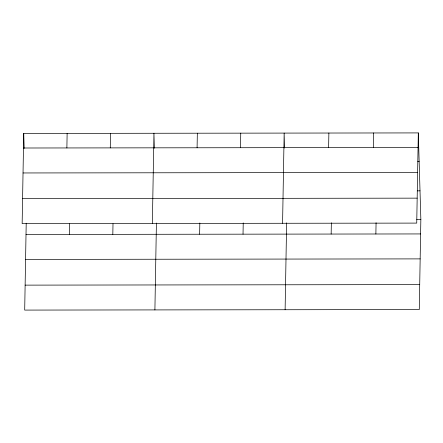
<?xml version="1.0" encoding="UTF-8"?>
<svg xmlns="http://www.w3.org/2000/svg" width="443" height="443" viewBox="0 0 443 443"><rect width="100%" height="100%" fill="white"/><g stroke="black" fill="none" stroke-linecap="round" stroke-linejoin="round"><path stroke-width="0.66" d="M23.723 133.443L22.15 223.632L416.736 223.1L418.308 132.911L23.723 133.443L24.166 148.388M26.209 223.211L24.692 310.089L419.277 309.557L420.85 219.368L418.308 132.911M66.876 147.951L67.131 133.382M69.413 234.408L69.601 223.815M110.279 147.89L110.534 133.326M112.821 234.347L113.004 223.754M152.364 223.455L153.937 133.265L154.374 148.211M154.906 309.912L156.418 223.034M197.085 147.774L197.34 133.21M199.627 234.231L199.826 222.973M240.494 147.718L240.748 133.149M243.03 234.175L243.229 222.918M282.579 223.283L284.151 133.094L284.589 148.04M285.115 309.74L286.632 222.857M328.617 147.597L328.872 133.033M331.154 234.054L331.353 222.801M373.338 147.541L373.593 132.972M375.874 233.993L376.074 222.74M23.468 148.006L418.054 147.48M417.771 161.446L419.15 161.44M23.036 172.964L417.622 172.432M417.262 190.839L420.014 190.839M22.587 198.674L417.173 198.148M416.725 219.374L420.85 219.368M26.01 234.463L420.595 233.937M25.572 259.421L420.158 258.889M25.124 285.131L419.709 284.6"/></g></svg>
